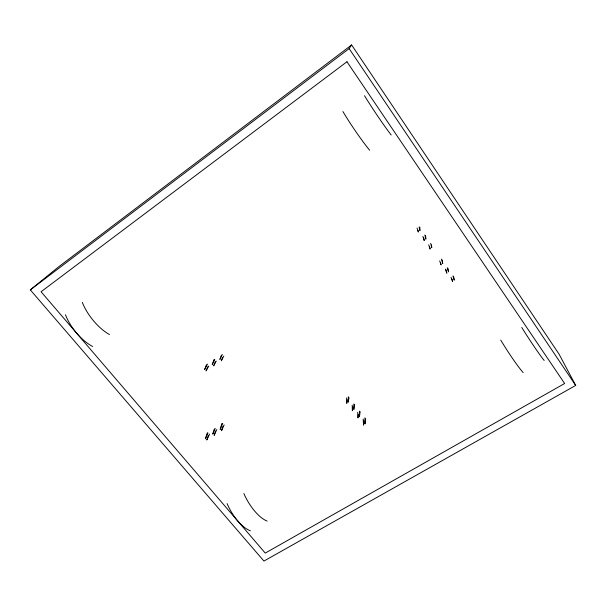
<?xml version="1.0" encoding="UTF-8"?>
<svg xmlns="http://www.w3.org/2000/svg" width="606" height="606" viewBox="0 0 606 606"><rect width="100%" height="100%" fill="white"/><g stroke="black" fill="none" stroke-linecap="round" stroke-linejoin="round"><path stroke-width="0.91" d="M359.426 411.126L359.419 416.776L360.176 411.58M353.896 403.929L353.821 409.512L354.661 404.407M348.336 396.703L348.192 402.202L349.033 397.604M363.865 420.769L363.539 425.154L363.191 419.004M358.29 414.489L357.972 417.943L357.714 412.3M352.775 406.952L352.374 410.686L352.192 405.119M347.208 399.718L346.746 403.384L346.624 397.9M365.66 418.716L364.986 423.995L364.918 417.829M221.864 423.526L220.16 429.449L222.713 423.359M214.327 428.995L212.774 434.116L215.228 428.419M222.894 426.321L221.538 430.722L224.122 424.882M207.343 432.737L205.442 438.752L207.972 433.025M215.584 430.942L214.153 435.381L216.827 429.502M208.328 435.532L206.813 440.009L209.578 434.093M221.395 355.124L219.88 359.456L222.334 354.495M214.16 359.267L212.229 364.532L214.774 359.517M222.538 357.54L221.304 360.812L223.796 356.093M206.487 364.721L204.631 369.569L207.472 364.115M215.297 361.737L213.653 365.88L216.236 361.108M207.79 366.713L206.055 370.91L208.722 366.092M30.3 289.865L349.132 48.609L351.609 44.935L559.118 354.237L575.7 385.431L263.921 561.065L30.3 289.865L58.577 266.882L351.609 44.935M349.132 48.609L575.7 385.431M451.038 277.283L452.599 281.51L451.955 279.101M445.372 269.109L446.857 273.238L445.971 269.685M439.676 260.883L441.085 264.905L440.486 262.337M428.692 244.801L430.108 249.066L429.631 246.665M422.897 236.438L424.223 240.582L423.753 237.893M417.057 228.015L418.299 232.037L418.042 230.325M452.962 275.897L454.235 280.139L453.576 276.45M447.296 267.708L448.501 271.859L447.932 268.284M441.471 259.027L442.721 263.519L442.251 260.072M430.654 243.37L431.745 247.649L431.48 244.839M424.859 234.992L425.859 239.158L425.617 235.552M419.11 226.962L419.943 230.606L419.807 227.152M267.117 521.069A31.618 13.302 60.9 0 1 243.87 493.557M250.369 530.78A31.398 13.893 61.2 0 1 227.091 503.586M523.175 372.607A35.027 2.992 57.6 0 1 500.707 340.064M544.15 360.449A35.307 2.045 57.3 0 1 521.774 327.475M369.66 150.265A38.163 3.53 56 0 1 342.92 111.542M391.173 135.024A38.496 2.424 56.2 0 1 364.509 95.725M109.474 334.55A34.163 15.445 52.1 0 1 82.31 302.402M92.62 346.488A33.906 16.12 51.7 0 1 65.448 314.749M346.95 61.759L41.064 291.751L265.246 553.089L564.64 383.5L346.95 61.759"/></g></svg>
